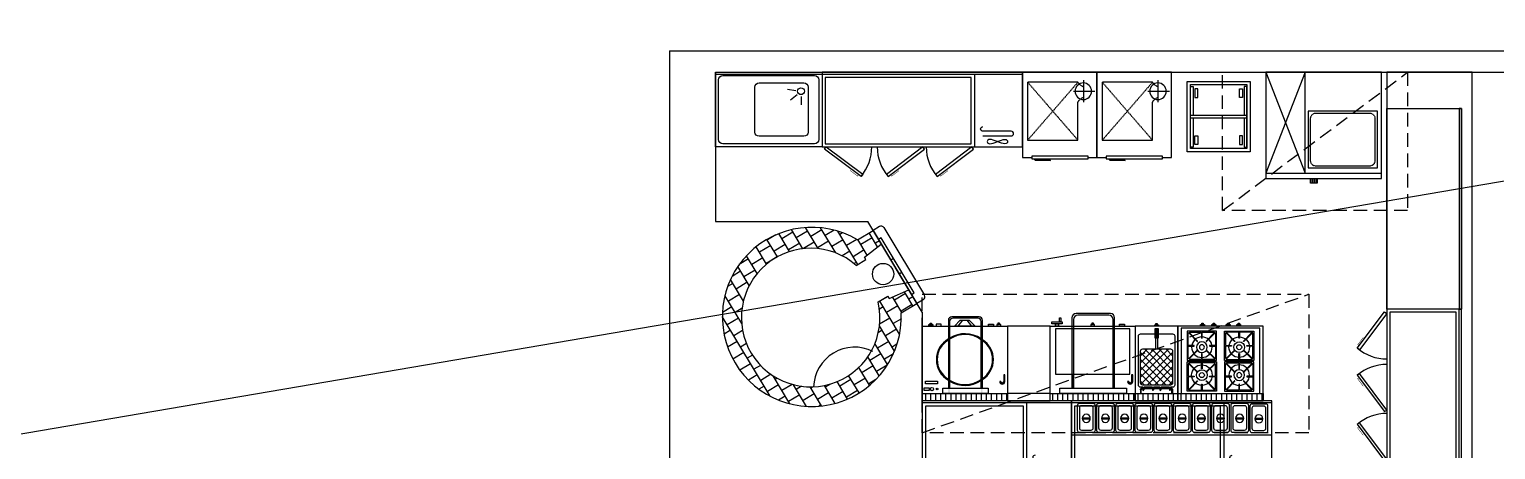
# Model space of a CAD drawing. Header units: millimetres. Extents: x 521598 to 528569, y -164711 to -162316.
# Drawn here: x 525084 to 526460, y -163943 to -163548 of the extents above; entities that cross this region are included whole.
import ezdxf

# ---------------------------------------------------------------- set-up
doc = ezdxf.new("R2010")
doc.units = ezdxf.units.MM
doc.linetypes.add('DASHED', pattern=[0.75, 0.5, -0.25])
doc.linetypes.add('HIDDENX2', pattern=[19.049999999999997, 12.7, -6.349999999999998])
for name, color, linetype in [('002 Çizgi', 7, 'Continuous'), ('CIHAZ', 2, 'Continuous'), ('Kıtc-002 Çizgi', 7, 'Continuous'), ('S2000-002 Çizgi', 7, 'Continuous')]:
    doc.layers.add(name, color=color, linetype=linetype)

# ---------------------------------------------------------------- blocks, each defined once
blk = doc.blocks.new('A$C07527DD4')
at = {"layer": 'S2000-002 Çizgi'}
h = blk.add_hatch(dxfattribs=at)
h.set_pattern_fill('LINE', color=256, scale=0.5, angle=90, style=0)
h.set_pattern_definition([(90, (-1217.748383042358, -3768.810520746356), (-1.587499999999999, 1e-16), [])])
h.paths.add_polyline_path([(48.01152693541462, 4.255055927697866), (41.86953464042471, 4.255055927697866), (41.86953464042471, 4.4299385991e-06), (48.01152693541462, 4.4299385991e-06)])
for p, q in [((1.62689138961e-05, 103.8550559276991), (36.68069979331722, 9.255055927697867)), ((36.68069979331676, 103.8550559276991), (1.62689143508e-05, 9.255055927697867)), ((36.68069979331722, 9.255055927697867), (36.68069979331676, 103.8550559276991)), ((1.62689143508e-05, 9.255055927697867), (108.4000162689149, 9.255055927697867))]:
    blk.add_line(p, q, dxfattribs=at)
for points in [[(1.62689143508e-05, 4.255055927697866), (108.4000162689149, 4.255055927697866), (108.4000162689144, 103.8550559276991), (1.62689138961e-05, 103.8550559276991)], [(48.01152693541462, 4.4299385991e-06), (41.86953464042471, 4.4299385991e-06), (41.86953464042471, 4.255055927697866), (48.01152693541462, 4.255055927697866)]]:
    blk.add_lwpolyline(points, close=True, dxfattribs=at)
at = {"layer": 'S2000-002 Çizgi', "linetype": 'DASHED'}
blk.add_lwpolyline([(39.56322393389882, 67.25505592769787), (39.56322393389882, 14.25505592769787), (104.5632239338988, 14.25505592769787), (104.5632239338988, 67.25505592769787)], close=True, dxfattribs=at)
blk.add_lwpolyline([(41.56322393389881, 60.25505592769786), (41.56322393389928, 21.25505592769787, 0.4142135623730951), (46.56322393389928, 16.25505592769787), (97.5632239338993, 16.25505592769787, 0.4142135623730921), (102.5632239338992, 21.25505592769787), (102.5632239338992, 60.25505592769786, 0.4142135623730951), (97.5632239338993, 65.25505592769785), (46.56322393389881, 65.25505592769785, 0.4142135623730951)], format="xyb", close=True, dxfattribs=at)
blk = doc.blocks.new('A$C7A461B3E')
at = {"layer": 'S2000-002 Çizgi'}
for points in [[(8.2807864601e-06, 1.42140270327e-05), (59.00000828078646, 1.42140270327e-05), (59.00000828078646, 66.00001421402703), (8.2807864601e-06, 66.00001421402703)], [(3.00000828078646, 3.000014214027031), (56.00000828078646, 3.000014214027031), (56.00000828078646, 63.00001421402703), (3.00000828078646, 63.00001421402703)], [(7.000008280786459, 59.00001421402703), (7.000008280786459, 51.00001421402703), (10.05484917794911, 51.00001421402703), (10.05484917794911, 59.00001421402703)], [(52.00000828078646, 59.00001421402703), (52.00000828078646, 51.00001421402703), (48.94516738362381, 51.00001421402703), (48.94516738362381, 59.00001421402703)], [(3.00000828078646, 31.50001421402703), (56.00000828078646, 31.50001421402703), (56.00000828078646, 34.50001421402703), (3.00000828078646, 34.50001421402703)], [(7.000008280786459, 7.000014214027032), (7.000008280786459, 15.00001421402703), (10.05484917794911, 15.00001421402703), (10.05484917794911, 7.000014214027032)], [(52.00000828078646, 7.000014214027032), (52.00000828078646, 15.00001421402703), (48.94516738362381, 15.00001421402703), (48.94516738362381, 7.000014214027032)]]:
    blk.add_lwpolyline(points, close=True, dxfattribs=at)
for points in [[(5.628654509135231, 31.50001421402703), (5.628654509135231, 4.422562198298691), (3.00000828078646, 4.422562198298691), (3.00000828078646, 61.36048394328827), (5.628654509135231, 61.36048394328827), (5.628654509135231, 34.50001421402703)], [(53.37136205243769, 31.50001421402703), (53.37136205243769, 4.422562198298691), (56.00000828078646, 4.422562198298691), (56.00000828078646, 61.36048394328827), (53.37136205243769, 61.36048394328827), (53.37136205243769, 34.50001421402703)]]:
    blk.add_lwpolyline(points, dxfattribs=at)
blk = doc.blocks.new('A$C06017225')
at = {"layer": 'S2000-002 Çizgi'}
h = blk.add_hatch(dxfattribs=at)
h.set_pattern_fill('AR-B88', color=256, scale=0.06, style=0)
h.set_pattern_definition([(0, (-8243.159079086074, 3900.02215062343), (0, 12.192), []), (90, (-8243.159079086074, 3900.02215062343), (-6.095999999999997, 12.192), [12.192, -12.192])])
h.paths.add_polyline_path([(43.988767518038, 27.13525971144691), (43.98876751803618, 10.00000096192571), (58.98876751803618, 10.00000096192616), (61.488767518038, 29.76524713212757), (63.98876751803618, 29.76524713212757), (63.98876751803618, 40.40644275845352, -6.342329219213232), (103.9887675180362, 40.40644275845352), (103.9887675180343, 29.76524713212802), (106.4887675180361, 29.76524713212757), (108.9887675180362, 10.00000096192525), (113.9887675180362, 10.00000096192525), (123.9887675180362, 10.00000096192525), (123.9887675180362, 27.13525971144782, 3.946618531262029)])
for p, q in [((61.48876751803618, 29.76524713212757), (58.98876751803618, 10.00000096192525)), ((63.98876751803618, 29.76524713212757), (61.48876751803618, 29.76524713212757)), ((63.98876751803618, 40.40644275845352), (63.98876751803618, 29.76524713212757)), ((103.9887675180362, 40.40644275845352), (103.9887675180362, 29.76524713212757)), ((103.9887675180362, 29.76524713212757), (106.4887675180361, 29.76524713212757)), ((106.4887675180361, 29.76524713212757), (108.9887675180362, 10.00000096192525)), ((43.988767518038, 27.13525971144736), (43.98876751803618, 10.00000096192571)), ((123.9887675180362, 27.13525971144782), (123.9887675180362, 10.00000096192525)), ((123.9887675180362, 10.00000096192525), (43.98876751803618, 10.00000096192525))]:
    blk.add_line(p, q, dxfattribs=at)
at = {"layer": 'S2000-002 Çizgi', "color": 4}
for p, q in [((43.98876751803618, 3.000000961925252), (43.98876751803618, 10.00000096192525)), ((120.9887675180361, 9.619247976e-07), (46.98876751803618, 9.619252523e-07)), ((123.9887675180362, 3.000000961924797), (123.9887675180362, 10.00000096192525))]:
    blk.add_line(p, q, dxfattribs=at)
for points in [[(53.98876751803618, 7.000000961925252), (113.9887675180362, 7.000000961925252), (113.9887675180362, 10.00000096192525), (53.98876751803618, 10.00000096192525)], [(76.48876751803618, 7.000000961925252), (91.4887675180362, 7.000000961925252), (91.4887675180362, 10.00000096192525), (76.48876751803618, 10.00000096192525)]]:
    blk.add_lwpolyline(points, close=True, dxfattribs=at)
at = {"layer": 'S2000-002 Çizgi'}
blk.add_circle((83.98876751803618, 23.00000096192525), 10, dxfattribs=at)
for centre, radius, start, end in [((83.98876751803618, 101.0000009619252), 84, 298.4368901488709, 241.563109851129), ((83.98876751803618, 102.2530271427185), 65, 287.9202131393425, 252.0797868606575), ((5.985026129696053, 101.0000009619252), 38.48212830448029, 302.7103555637847, 57.28964443621531)]:
    blk.add_arc(centre, radius, start, end, dxfattribs=at)
at = {"layer": 'S2000-002 Çizgi', "color": 4}
for centre, start, end in [((46.98876751803618, 3.000000961925252), 180, 270), ((120.9887675180361, 3.000000961924797), 270, 0)]:
    blk.add_arc(centre, 3, start, end, dxfattribs=at)
blk = doc.blocks.new('A$Cb98cdcd6')
at = {"layer": 'CIHAZ', "color": 1}
for p, q in [((75.33279476797907, 57.26566633625771), (54.78448419802589, 57.26566633625771)), ((65.05863948300248, 47.90907035229611), (65.05863948300248, 68.01746013466618))]:
    blk.add_line(p, q, dxfattribs=at)
at = {"layer": 'CIHAZ', "color": 5, "linetype": 'DASHED'}
for p, q in [((73.52318220364396, 4.986674565530848), (19.14911712461617, 52.18251462565968)), ((73.52318220364396, 52.18251462565968), (19.14911712461617, 4.986674565530848))]:
    blk.add_line(p, q, dxfattribs=at)
at = {"layer": 'CIHAZ', "color": 5}
for points in [[(1.822605347260833, 8.79640373881557), (1.822605347260833, 61.63946536305593), (4.321508856082801, 61.63946536305593), (4.321508856082801, 8.79640373881557)], [(1.822605347260833, 10.79640373881557), (1.822605347260833, 23.40387475365424), (0, 26.40387475365424), (0, 12.40387475365424)]]:
    blk.add_lwpolyline(points, close=True, dxfattribs=at)
at = {"layer": 'CIHAZ', "color": 1}
blk.add_circle((65.05863948300248, 57.26566633625771), 7.758035706010048, dxfattribs=at)
at = {"layer": 'S2000-002 Çizgi', "linetype": 'DASHED'}
for p, q in [((19.14911712461617, 52.18251462565968), (54.91525066853501, 52.18251462565968)), ((19.14911712461617, 4.986674565530848), (19.14911712461617, 52.18251462565968)), ((73.52318220364396, 52.18251462565968), (73.52318220364396, 4.986674565530848)), ((73.52318220364396, 4.986674565530848), (19.14911712461617, 4.986674565530848))]:
    blk.add_line(p, q, dxfattribs=at)
at = {"layer": 'S2000-002 Çizgi'}
blk.add_lwpolyline([(2.813753302791156, 61.63946536305593), (2.813753302791156, 70.0000000000291), (82.81375330279116, 70.0000000000291), (82.81375330279116, 2.91038304567337e-11), (2.813753302791156, 2.91038304567337e-11), (2.813753302791156, 8.79640373881557)], dxfattribs=at)
at = {"layer": 'S2000-002 Çizgi', "linetype": 'DASHED'}
for centre, radius, start, end in [((49.88519006455317, 61.00447501297458), 10.15522007421279, 299.6907043134559, 336.7751504512559), ((78.0864801571006, 60.40024614369031), 9.39972337437167, 201.2079427887111, 240.9566305493766)]:
    blk.add_arc(centre, radius, start, end, dxfattribs=at)
blk = doc.blocks.new('A$C703820CE')
at = {"layer": 'S2000-002 Çizgi'}
h = blk.add_hatch(dxfattribs=at)
h.set_pattern_fill('ANSI31', color=256, scale=1.5, angle=45, style=0)
h.set_pattern_definition([(90, (-4373.725447889785, -4973.821625107381), (-4.762499999999998, 9e-16), [])])
h.paths.add_polyline_path([(80.00001952437424, 71.70845547069939), (80.00001952437515, 78.7084554707003), (1.952437605723389e-05, 78.70845547069939), (1.95243769667286e-05, 71.70845547069939)])
for points in [[(55.41921321554901, 72.00000336484436), (54.21921321554873, 72.00000336484436), (54.21921321554873, 4.400003364843997, -0.4142135623730535), (51.01921321554846, 1.200003364844179), (27.81921321554955, 1.200003364844179, -0.4142135623730535), (24.61921321554883, 4.400003364843997), (24.61921321554928, 72.00000336484436), (23.41921321554855, 72.00000336484436), (23.41921321554901, 3.200003364844179, 0.4142135623730951), (26.61921321554883, 3.364844360476127e-06), (52.21921321554873, 3.364844360476127e-06, 0.4142135623730951), (55.41921321554901, 3.200003364844179)], [(2.442743834112207, 54.5061760807198), (3.442743834112207, 54.5061760807198), (3.442743834112207, 60.67958961733484, -1), (6.187479754986725, 60.67958961733484), (7.187479754986725, 60.67958961733575, 1), (2.442743834112207, 60.67958961733575)]]:
    blk.add_hatch(color=256, dxfattribs=at).paths.add_polyline_path(points)
for points in [[(19.41921321554901, 8.708455470699391), (1.952437605723389e-05, 8.708455470699391), (1.952437605723389e-05, 78.70845547069939), (80.00001952437424, 78.70845547069939), (80.00001952437424, 8.708455470699391), (59.41921321554901, 8.708455470699391)], [(62.30762283255035, 8.708455470699391), (17.69241621619994, 8.708455470699391)]]:
    blk.add_lwpolyline(points, dxfattribs=at)
for points in [[(80.00001952437424, 71.70845547069939), (1.952437605723389e-05, 71.70845547069939), (1.952437605723389e-05, 78.70845547069939), (80.00001952437424, 78.70845547069939)], [(18.10534797159062, 71.70845547069939), (60.7330784595074, 71.70845547069939), (60.7330784595074, 67.00000336484436), (18.10534797159062, 67.00000336484436)], [(73.40077131099906, 68.92487431533982), (78.09023943457805, 68.92487431533982), (78.09023943457805, 66.46584658886377), (73.40077131099906, 66.46584658886377)], [(65.71312206649463, 62.70046088904519), (77.01397641487574, 62.70046088904519), (77.01397641487574, 60.24143316256914), (65.71312206649463, 60.24143316256914)], [(9.9448888263546, 8.708455470699391), (6.299888826354163, 8.708455470699391), (6.299888826354163, 7.250455470698853), (9.9448888263546, 7.250455470698853)], [(8.851388826353741, 7.250455470699762), (7.393388826355022, 7.250455470699762), (7.393388826355022, 5.792455470700133), (8.851388826353741, 5.792455470700133)], [(17.69241621619994, 6.733942543998182), (13.13418908842732, 6.733942543998182), (13.13418908842732, 8.708455470699391), (17.69241621619994, 8.708455470699391)], [(30.30446957722097, 8.708455470699391), (49.69556947152932, 8.708455470699391), (44.21046330332547, 3.211079103998145), (35.80414261756277, 3.196479645721865)], [(33.77040502638783, 8.708455470699391), (46.22963402236246, 8.708455470699391), (41.9985772560035, 3.20723766857509), (38.00679376373455, 3.200305042671516)], [(62.30762283255035, 6.733942543998182), (66.86584996032298, 6.733942543998182), (66.86584996032298, 8.708455470699391), (62.30762283255035, 8.708455470699391)], [(70.0551502223957, 8.708455470699391), (73.70015022239613, 8.708455470699391), (73.70015022239613, 7.250455470698853), (70.0551502223957, 7.250455470698853)], [(71.14865022239655, 7.250455470699762), (72.60665022239527, 7.250455470699762), (72.60665022239527, 5.792455470700133), (71.14865022239655, 5.792455470700133)]]:
    blk.add_lwpolyline(points, close=True, dxfattribs=at)
for points in [[(3.442743834112207, 54.5061760807198), (3.442743834112207, 60.67958961733484, -0.9999999999999998), (6.187479754986725, 60.67958961733484), (7.187479754986725, 60.67958961733575, 1), (2.442743834112207, 60.67958961733484), (2.442743834112207, 54.5061760807198)], [(26.61921321554883, 3.364844360476127e-06), (52.21921321554873, 3.364844360476127e-06, 0.4142135623730951), (55.41921321554901, 3.200003364844179), (55.41921321554901, 67.00000336484436), (23.41921321554901, 67.00000336484436), (23.41921321554901, 3.200003364844179, 0.4142135623730951)], [(27.8192132155491, 1.200003364844179), (51.01921321554892, 1.200003364844179, 0.4142135623730951), (54.21921321554873, 4.400003364844906), (54.21921321554873, 67.00000336484436), (24.61921321554883, 67.00000336484436), (24.61921321554883, 4.400003364844906, 0.4142135623730951)]]:
    blk.add_lwpolyline(points, format="xyb", close=True, dxfattribs=at)
for centre, radius in [((70.86382922681742, 67.77220456219902), 1.536898405283864), ((66.02062247778531, 67.61851634200093), 0.8452933127409779)]:
    blk.add_circle(centre, radius, dxfattribs=at)
for centre, radius, start, end in [((35.07184219436249, 40.06676504952839), 21.99177586127488, 121.9962007411013, 238.0037992588987), ((34.93650530466903, 40.06676504952839), 21.05643897158132, 123.1595575406317, 236.8404424593684), ((39.88385826260992, 37.56676504952839), 26.80379192952236, 57.66791303578041, 124.7150689437365), ((39.88385826260992, 37.56676504952839), 26.00379192952236, 56.54517012927847, 125.9455477140805), ((44.45248822406666, 40.06676504952839), 22.23516196806542, 299.5521425265167, 60.4478574734833), ((44.56532502880236, 40.06676504952839), 21.32232516333005, 300.5998176782246, 59.40018232177542), ((39.88385826260992, 42.56676504952839), 26.00379192952236, 234.0544522859195, 303.4548298707215), ((39.88385826260992, 42.56676504952839), 26.80379192952236, 235.2849310562636, 302.3320869642196)]:
    blk.add_arc(centre, radius, start, end, dxfattribs=at)
blk = doc.blocks.new('A$C18192CE7')
at = {"layer": 'S2000-002 Çizgi'}
h = blk.add_hatch(dxfattribs=at)
h.set_pattern_fill('ANSI31', color=256, scale=1.5, angle=45, style=0)
h.set_pattern_definition([(90, (-4607.269616761787, -4982.415339934261), (-4.762499999999998, 9e-16), [])])
h.paths.add_polyline_path([(-1.387051906931447e-05, 74.70846108846628), (79.99998612947911, 74.70846108846628), (79.99998612947911, 81.70846108846628), (-1.387051906931447e-05, 81.70846108846627)])
for points in [[(19.41917982065388, 56.64771485513911), (20.91917982065388, 56.64771485513914), (20.91917982065388, 70.00000898261123), (19.41917982065388, 70.00000898261123)], [(59.41917982065389, 70.00000898261123), (57.91917982065388, 70.00000898261123), (57.91917982065388, 56.64771485513962), (59.41917982065388, 56.64771485513964)], [(19.41917982065388, 14.1729261730895), (20.91917982065388, 14.17292617308952), (20.91917982065388, 56.64771485513913), (19.41917982065388, 56.64771485513911)], [(20.91917982065388, 56.64771485513914), (19.41917982065388, 56.64771485513912), (19.41917982065388, 14.1729261730895), (20.91917982065388, 14.17292617308952)], [(59.41917982065387, 56.64771485513963), (57.91917982065388, 56.6477148551396), (57.91917982065388, 14.17292617309), (59.41917982065388, 14.17292617309002)]]:
    blk.add_hatch(color=256, dxfattribs=at).paths.add_polyline_path(points)
h = blk.add_hatch(color=256, dxfattribs=at)
edge = h.paths.add_edge_path()
edge.add_line((2.44271043921708, 57.50618169848667), (3.44271043921708, 57.50618169848576))
edge.add_line((3.44271043921708, 57.50618169848576), (3.44271043921708, 63.67959523510081))
edge.add_ellipse((4.81507839965434, 63.67959523510081), major_axis=(-0.9704106911088428, 0.9704106911088424), ratio=0.9999999999989587, start_angle=-134.9999999999702, end_angle=45.0000000000299, ccw=False)
edge.add_line((6.187446360091599, 63.67959523510081), (7.187446360091599, 63.67959523510262))
edge.add_ellipse((4.81507839965434, 63.67959523510262), major_axis=(-1.677517472295607, 1.677517472295607), ratio=0.9999999999991386, start_angle=225.0000000000247, end_angle=405.0000000000247)
edge.add_line((2.44271043921708, 63.67959523510171), (2.44271043921708, 57.50618169848667))
for points in [[(-1.387051906931447e-05, 81.70846108846627), (79.99998612947911, 81.70846108846627), (79.99998612947911, 11.70846108846627), (-1.387051906931447e-05, 11.70846108846627)], [(79.99998612947911, 74.70846108846627), (-1.387051906931447e-05, 74.70846108846627), (-1.387051906931447e-05, 81.70846108846627), (79.99998612947911, 81.70846108846627)], [(8.105314576695491, 74.70846108846627), (70.73304506461227, 74.70846108846627), (70.73304506461227, 70.00000898261123), (8.105314576695491, 70.00000898261123)], [(5.129565103422465, 14.17292617308931), (74.9230145489737, 14.17292617309022), (74.9230145489737, 56.64771485513984), (5.129565103422465, 56.64771485513893)], [(14.69238282130482, 9.733948161764147), (10.13415569353219, 9.733948161764147), (10.13415569353219, 11.70846108846627), (14.69238282130482, 11.70846108846627)], [(41.82248612948024, 11.70846108846627), (38.1774861294798, 11.70846108846627), (38.1774861294798, 10.25046108846573), (41.82248612948024, 10.25046108846573)], [(40.72898612947938, 10.25046108846664), (39.27098612948066, 10.25046108846664), (39.27098612948066, 8.792461088467007), (40.72898612947938, 8.792461088467007)], [(68.71295784435006, 9.451875036408182), (78.26352609763217, 9.451875036408182), (78.26352609763217, 7.716041378981117), (68.71295784435006, 7.716041378981117)], [(69.75483495140452, 7.716041378981117), (71.14401168045242, 7.716041378981117), (71.14401168045242, 3.897205801039945), (69.75483495140452, 3.897205801039945)], [(72.01224713610736, 11.70846108846627), (74.96423680587304, 11.70846108846627), (74.96423680587304, 9.451875036408182), (72.01224713610736, 9.451875036408182)]]:
    blk.add_lwpolyline(points, close=True, dxfattribs=at)
for points in [[(23.41917982065388, 8.98261123438715e-06), (55.41917982065388, 8.98261123438715e-06, 0.4142135623730951), (59.41917982065388, 4.000008982611234), (59.41917982065388, 70.00000898261123), (19.41917982065388, 70.00000898261123), (19.41917982065388, 4.000008982611234, 0.4142135623730951)], [(24.91917982065388, 1.500008982611234), (53.91917982065388, 1.500008982611234, 0.4142135623730951), (57.91917982065388, 5.500008982611234), (57.91917982065388, 70.00000898261123), (20.91917982065388, 70.00000898261123), (20.91917982065388, 5.500008982611234, 0.4142135623730951)], [(3.44271043921708, 57.50618169848576), (3.44271043921708, 63.67959523510081, -0.9999999999999998), (6.187446360091599, 63.67959523510081), (7.187446360091599, 63.67959523510262, 1), (2.44271043921708, 63.67959523510081), (2.44271043921708, 57.50618169848576)]]:
    blk.add_lwpolyline(points, format="xyb", close=True, dxfattribs=at)
blk = doc.blocks.new('A$Cfcd82702')
at = {"layer": '002 Çizgi', "color": 7}
for p, q in [((34.00313362362795, 59.66413573341561), (7.331335204304196, 59.66413573341561)), ((7.331335204304196, 55.31833174196072), (34.00313362362795, 55.31833174196072)), ((10.82556450937409, 64.97206075140275), (10.98896580876317, 65.70709688466741)), ((10.98896580876317, 64.2370246181381), (10.82556450937409, 64.97206075140275)), ((10.98896580876317, 65.70709688466741), (11.47916970681399, 66.34829861795879)), ((11.47916970681399, 63.59582288487582), (10.98896580876317, 64.2370246181381)), ((11.47916970681399, 66.34829861795879), (12.29617620364297, 66.80183155124541)), ((12.29617620364297, 63.14228995158919), (11.47916970681399, 63.59582288487582)), ((12.29617620364297, 66.80183155124541), (13.43998529901728, 66.973861284554)), ((13.43998529901728, 62.9702602182515), (12.29617620364297, 63.14228995158919)), ((13.43998529901728, 66.973861284554), (14.89698021824006, 66.80183155124541)), ((14.89698021824006, 63.14228995158919), (13.43998529901728, 62.9702602182515)), ((14.89698021824006, 66.80183155124541), (16.59907708654646, 66.34829861795879)), ((16.59907708654646, 63.59582288487582), (14.89698021824006, 63.14228995158919)), ((16.59907708654646, 66.34829861795879), (18.46457525400911, 65.70709688466741)), ((18.46457525400911, 64.2370246181381), (16.59907708654646, 63.59582288487582)), ((18.46457525400911, 65.70709688466741), (20.41177407128271, 64.97206075140275)), ((20.41177407128271, 64.97206075140275), (18.46457525400911, 64.2370246181381)), ((22.35897288855631, 65.70709688466741), (20.41177407128271, 64.97206075140275)), ((20.41177407128271, 64.97206075140275), (22.35897288855631, 64.2370246181381)), ((24.22447105625179, 66.34829861795879), (22.35897288855631, 65.70709688466741)), ((22.35897288855631, 64.2370246181381), (24.22447105625179, 63.59582288487582)), ((25.92656792455819, 66.80183155124541), (24.22447105625179, 66.34829861795879)), ((24.22447105625179, 63.59582288487582), (25.92656792455819, 63.14228995158919)), ((27.38356284366455, 66.973861284554), (25.92656792455819, 66.80183155124541)), ((25.92656792455819, 63.14228995158919), (27.38356284366455, 62.9702602182515)), ((28.52737193915527, 66.80183155124541), (27.38356284366455, 66.973861284554)), ((27.38356284366455, 62.9702602182515), (28.52737193915527, 63.14228995158919)), ((29.34437843586784, 66.34829861795879), (28.52737193915527, 66.80183155124541)), ((28.52737193915527, 63.14228995158919), (29.34437843586784, 63.59582288487582)), ((29.83458233403508, 65.70709688466741), (29.34437843586784, 66.34829861795879)), ((29.34437843586784, 63.59582288487582), (29.83458233403508, 64.2370246181381)), ((29.99798363330774, 64.97206075140275), (29.83458233403508, 65.70709688466741)), ((29.83458233403508, 64.2370246181381), (29.99798363330774, 64.97206075140275)), ((0, 2.000000000029104), (140, 2))]:
    blk.add_line(p, q, dxfattribs=at)
for points in [[(76.96333011006936, 97.81555649841903), (42.85284981143195, 72.04662881794502), (44.39898547239136, 70.0000000000291), (78.50946577091236, 95.76892768050311)], [(104.7952410280704, 97.81555649841903), (138.9057213267079, 72.04662881791592), (137.3595856657485, 70), (103.2491053672275, 95.76892768050311)], [(0, 70.0000000000291), (0, 2.91038304567337e-11), (140, 0), (140, 70)]]:
    blk.add_lwpolyline(points, close=True, dxfattribs=at)
at = {"layer": '002 Çizgi', "color": 7, "const_width": 0.4275}
for points in [[(74.71891989337746, 96.12000592116965), (73.72260178800207, 97.43883802485652), (68.0876433266094, 93.18188134164666), (66.64480795699637, 92.09188436798286)], [(107.0396512447624, 96.12000592116965), (108.0359693501377, 97.43883802485652), (113.6709278115304, 93.18188134164666), (115.1137631811434, 92.09188436798286)]]:
    blk.add_lwpolyline(points, dxfattribs=at)
at = {"layer": '002 Çizgi', "color": 7}
blk.add_lwpolyline([(42, 2.000000000029104), (42, 70.0000000000291)], dxfattribs=at)
at = {"layer": '002 Çizgi', "color": 7, "linetype": 'DASHED'}
blk.add_lwpolyline([(45, 5.000000000029104), (137, 5), (137, 67), (45, 67.0000000000291)], close=True, dxfattribs=at)
at = {"layer": '002 Çizgi', "color": 7}
for centre, radius, start, end in [((44.39898547239136, 70.0000000000291), 42.74999999999999, 0, 40.50921266671882), ((137.3595856657485, 70), 42.74999999999999, 139.4907873332812, 180), ((7.331335204304196, 57.49123373767361), 2.172901995734719, 90, 270), ((34.00313362362795, 53.14542974621872), 2.172901995727443, 270, 90)]:
    blk.add_arc(centre, radius, start, end, dxfattribs=at)
blk = doc.blocks.new('A$C9df424d0')
at = {"layer": 'S2000-002 Çizgi'}
for p, q in [((75.34232387633529, 52.76214201218681), (67.53061083774082, 53.87480981918634)), ((76.57250666682376, 48.95289981368114), (70.47481909708586, 43.94499640533468)), ((80.48116161802318, 47.28982143642497), (80.48116161802318, 39.39926440632553))]:
    blk.add_line(p, q, dxfattribs=at)
for points in [[(100, 0), (0, 0), (0, 70), (100, 70)], [(100, 68), (0, 68), (0, 70), (100, 70)]]:
    blk.add_lwpolyline(points, close=True, dxfattribs=at)
for points in [[(93, 3), (7, 3, -0.4142135623730919), (3, 7), (3, 63, -0.4142135623731057), (7, 67), (93, 67, -0.4142135623730951), (97, 63), (97, 7, -0.4142135623730844)], [(83, 10), (41, 10, -0.4142135623730951), (37, 14), (37, 56, -0.4142135623730951), (41, 60), (83, 60, -0.4142135623730951), (87, 56), (87, 14, -0.4142135623730951)]]:
    blk.add_lwpolyline(points, format="xyb", close=True, dxfattribs=at)
blk.add_circle((80.28579197765794, 52.25535656034481), 3.187919533039348, dxfattribs=at)
blk = doc.blocks.new('188-70')
at = {"layer": '002 Çizgi', "color": 7}
blk.add_line((24.32586168855778, -110.0460483423885), (24.32586168855778, 77.95395165761147), dxfattribs=at)
for points in [[(-71.33921312315215, 41.26263230040422), (-45.7278760982299, 75.49159541346671), (-43.67413831144222, 73.95491519197094), (-69.28547533637175, 39.72595207890481)], [(-43.67413831144222, -110.0460483423885), (26.32586168855778, -110.0460483423885), (26.32586168855778, 77.95395165761147), (-43.67413831144222, 77.95395165761147)], [(-71.4896948098467, 15.89495644267663), (-45.72076712935814, -18.21552385587347), (-43.67413831144222, -16.66938819504503), (-69.44306599193078, 17.44109210350507)], [(-71.4896948098467, -30.08271823235918), (-45.72076712935814, -64.19319853090929), (-43.67413831144222, -62.64706287008084), (-69.44306599193078, -28.53658257153074)], [(-40.64799959598167, -93.60606304338216), (-40.47596986266581, -92.14906812416302), (-40.02243692937191, -90.44697125591483), (-39.38123519609508, -88.58147308831394), (-38.64619906283042, -86.63427427104034), (-37.91116292956576, -84.68707545376674), (-37.26996119629621, -82.82157728616585), (-36.81642826300231, -81.11948041791766), (-36.64439852968644, -79.66248549869852), (-36.81642826300231, -78.5186764032369), (-37.26996119629621, -77.70166990648067), (-37.91116292957304, -77.21146600842258), (-38.6461990628377, -77.04806470907351), (-39.38123519610235, -77.21146600842258), (-40.02243692937191, -77.70166990647704), (-40.47596986266581, -78.5186764032369), (-40.64799959598167, -79.66248549869852), (-40.47596986266581, -81.11948041791766), (-40.02243692937191, -82.82157728616585), (-39.38123519609508, -84.68707545376674), (-38.64619906283042, -86.63427427104034), (-37.91116292956576, -88.58147308831394), (-37.26996119629621, -90.44697125591483), (-36.81642826300231, -92.14906812415938), (-36.64439852968644, -93.60606304338216), (-36.81642826300231, -94.74987213884378), (-37.26996119629621, -95.5668786356), (-37.91116292957304, -96.0570825336581), (-38.6461990628377, -96.22048383300717), (-39.38123519610235, -96.0570825336581), (-40.02243692937191, -95.5668786356), (-40.47596986266581, -94.74987213884378)]]:
    blk.add_lwpolyline(points, close=True, dxfattribs=at)
at = {"layer": '002 Çizgi', "color": 7, "linetype": 'DASHED'}
blk.add_lwpolyline([(21.32586168855778, -62.04604834238853), (21.32586168855778, 74.95395165761147), (-40.67413831144222, 74.95395165761147), (-40.67413831144222, -62.04604834238853)], close=True, dxfattribs=at)
at = {"layer": '002 Çizgi', "color": 7, "const_width": 0.4275}
for points in [[(-69.65403173668892, 43.51483848003772), (-70.97744480604888, 44.50506357189079), (-66.74652167000022, 50.15959507164007), (-65.6631906057446, 51.6074421325502)], [(-69.7941442326046, 13.65054622595562), (-71.11297633629147, 12.65422812063844), (-66.85601965306705, 7.019269659213023), (-65.76602267940325, 5.57643428954907)], [(-69.7941442326046, -32.32712844908019), (-71.11297633629147, -33.32344655439738), (-66.85601965306705, -38.95840501582643), (-65.76602267940325, -40.40124038548674)]]:
    blk.add_lwpolyline(points, dxfattribs=at)
at = {"layer": '002 Çizgi', "color": 7}
blk.add_lwpolyline([(24.32586168855778, -65.04604834238853), (-43.67413831144222, -65.04604834238853)], dxfattribs=at)
for points in [[(-33.338274044836, -73.04291471877514), (-33.338274044836, -99.71471313812071, 1), (-28.99247005337384, -99.71471313812071)], [(-28.99247005337384, -99.71471313812071), (-28.99247005337384, -73.04291471877514, -1), (-24.64666606191895, -73.04291471877514)]]:
    blk.add_lwpolyline(points, format="xyb", dxfattribs=at)
for centre, radius, start, end in [((-43.67413831144222, 73.95491519197094), 42.74999999999995, 229.7550348337713, 270), ((-43.67413831144222, -16.66938819504503), 42.74999999999999, 90, 130.5092126637801), ((-43.67413831144222, -62.64706287008084), 42.74999999999999, 90, 130.5092126637801)]:
    blk.add_arc(centre, radius, start, end, dxfattribs=at)
blk = doc.blocks.new('A$C01E77913')
at = {"layer": 'S2000-002 Çizgi'}
for points in [[(1.999996831329099, 26.79714285829232), (14.9999968313291, 26.79714285829414, -0.4142135623731128), (16.9999968313291, 24.79714285829414), (16.9999968313291, 2.000004429532964, -0.4142135623730951), (14.9999968313291, 4.4295329644e-06), (1.999996831329099, 4.4295347834e-06, -0.4142135623730774), (-3.1686709008e-06, 2.000004429534783), (-3.1686709008e-06, 24.79714285829232, -0.4142135623730951)], [(3.999996831329098, 24.79714285829141), (12.99999683132819, 24.79714285829232, -0.4142135623731679), (14.9999968313291, 22.79714285829232), (14.99999683132819, 4.000004429532964, -0.4142135623731362), (12.99999683132819, 2.000004429532964), (3.999996831329098, 2.000004429533873, -0.4142135623730466), (1.999996831329099, 4.000004429533873), (1.999996831329099, 22.79714285829141, -0.4142135623730541)]]:
    blk.add_lwpolyline(points, format="xyb", close=True, dxfattribs=at)
blk.add_lwpolyline([(4.713619910745819, 14.26656825662758), (12.2114784227283, 14.26656825662758), (12.2114784227283, 13.5171988007387), (4.713619910745819, 13.5171988007387)], close=True, dxfattribs=at)
blk.add_circle((8.462549166737062, 13.86656825662794), 3.823091046240757, dxfattribs=at)
blk = doc.blocks.new('188-70-M')
at = {"layer": '002 Çizgi', "color": 7}
blk.add_line((47.5828727978951, -126.0117666310762), (47.5828727978951, 61.98823336892383), dxfattribs=at)
for points in [[(-48.08220201381482, 25.29691401171658), (-22.47086498889257, 59.52587712477907), (-20.41712720210489, 57.9891969032833), (-46.02846422703443, 23.76023379021717)], [(-20.41712720210489, -126.0117666310762), (49.58287279789511, -126.0117666310762), (49.58287279789511, 61.98823336892383), (-20.41712720210489, 61.98823336892383)], [(17.58287279789511, 61.98823336892383), (17.58287279789511, -126.0179321939831), (49.58287279789511, -126.0179321939831), (49.58287279789511, 61.98823336892383)], [(-48.23268370050937, -0.0707618460110098), (-22.46375602002081, -34.18124214456111), (-20.41712720210489, -32.63510648373267), (-46.18605488259345, 1.475373814817429)], [(-48.23268370050937, -46.04843652104682), (-22.46375602002081, -80.15891681959693), (-20.41712720210489, -78.61278115876848), (-46.18605488259345, -44.50230086021838)], [(-17.39098848664434, -109.5717813320698), (-17.21895875332848, -108.1147864128506), (-16.76542582003458, -106.4126895446025), (-16.12422408675775, -104.5471913770016), (-15.38918795349309, -102.599992559728), (-14.65415182022843, -100.6527937424543), (-14.01295008695888, -98.7872955748535), (-13.55941715366498, -97.08519870660533), (-13.38738742034911, -95.62820378738616), (-13.55941715366498, -94.48439469192458), (-14.01295008695888, -93.6673881951683), (-14.65415182023571, -93.1771842971102), (-15.38918795350037, -93.01378299776115), (-16.12422408676502, -93.1771842971102), (-16.76542582003458, -93.66738819516468), (-17.21895875332848, -94.48439469192458), (-17.39098848664434, -95.62820378738616), (-17.21895875332848, -97.08519870660533), (-16.76542582003458, -98.7872955748535), (-16.12422408675775, -100.6527937424543), (-15.38918795349309, -102.599992559728), (-14.65415182022843, -104.5471913770016), (-14.01295008695888, -106.4126895446025), (-13.55941715366498, -108.114786412847), (-13.38738742034911, -109.5717813320698), (-13.55941715366498, -110.7155904275314), (-14.01295008695888, -111.5325969242876), (-14.65415182023571, -112.0228008223457), (-15.38918795350037, -112.1862021216948), (-16.12422408676502, -112.0228008223457), (-16.76542582003458, -111.5325969242876), (-17.21895875332848, -110.7155904275314)]]:
    blk.add_lwpolyline(points, close=True, dxfattribs=at)
at = {"layer": '002 Çizgi', "color": 7, "linetype": 'DASHED'}
blk.add_lwpolyline([(44.58287279789511, -78.01176663107617), (44.58287279789511, 58.98823336892383), (-17.41712720210489, 58.98823336892383), (-17.41712720210489, -78.01176663107617)], close=True, dxfattribs=at)
at = {"layer": '002 Çizgi', "color": 7, "const_width": 0.4275000000000002}
for points in [[(-46.39702062735159, 27.54912019135009), (-47.72043369671155, 28.53934528320315), (-43.48951056066288, 34.19387678295243), (-42.40617949640728, 35.64172384386257)], [(-46.53713312326726, -2.315172062732016), (-47.85596522695413, -3.311490168049203), (-43.59900854372972, -8.946448629474617), (-42.50901157006592, -10.38928399913857)], [(-46.53713312326726, -48.29284673776783), (-47.85596522695413, -49.28916484308501), (-43.59900854372972, -54.92412330451408), (-42.50901157006592, -56.36695867417438)]]:
    blk.add_lwpolyline(points, dxfattribs=at)
at = {"layer": '002 Çizgi', "color": 7}
blk.add_lwpolyline([(47.5828727978951, -81.01176663107617), (-20.41712720210489, -81.01176663107617)], dxfattribs=at)
for points in [[(-10.08126293549867, -89.00863300746279), (-10.08126293549867, -115.6804314268083, 1), (-5.735458944036508, -115.6804314268083)], [(-5.735458944036508, -115.6804314268083), (-5.735458944036508, -89.00863300746279, -1), (-1.389654952581621, -89.00863300746279)]]:
    blk.add_lwpolyline(points, format="xyb", dxfattribs=at)
for centre, radius, start, end in [((-20.41712720210489, 57.9891969032833), 42.74999999999995, 229.7550348337713, 270), ((-20.41712720210489, -32.63510648373267), 42.74999999999999, 90, 130.50921266378), ((-20.41712720210489, -78.61278115876848), 42.74999999999999, 90, 130.50921266378)]:
    blk.add_arc(centre, radius, start, end, dxfattribs=at)
at = {"layer": '002 Çizgi', "color": 7, "xscale": -1, "rotation": 90}
for p in [(46.98144644180865, 56.48206463734459), (46.98144644180865, 38.48206463734459), (46.98144644180865, 20.48206463734459), (46.98144644180865, 2.482064637344592), (46.98144644180865, -15.51793536265541), (46.98144644180865, -33.51793536265541), (46.98144644180865, -51.5179353626554), (46.98144644180865, -69.51793536265541), (46.98144644180865, -87.51793536265541), (46.58672269568342, -105.5179353626554)]:
    blk.add_blockref('A$C01E77913', p, dxfattribs=at)
blk = doc.blocks.new('A$C604B7618')
at = {"layer": 'Kıtc-002 Çizgi'}
blk.add_lwpolyline([(9.0837897915e-06, 30.56934416526383), (30.56934988002058, 30.56934416526383), (30.56934988002058, 3.3690312193e-06), (9.0837897915e-06, 3.3690312193e-06), (9.0837897915e-06, 30.56934416526383)], dxfattribs=at)
blk.add_lwpolyline([(15.54676230766154, 29.52101286223842), (15.54676230766154, 23.4406913046887, -0.4142135623730951), (15.33709604705655, 23.23102504408325), (15.23226291675382, 23.23102504408325, -0.4142135623730951), (15.02259665614838, 23.4406913046887), (15.02259665614838, 29.52101286223842), (2.684429298277335, 29.52101286223842, 0.6681786379192877), (2.313788211627521, 28.62620612407591), (10.80522009634524, 20.13477423935729, -0.8104432851896713), (10.38341604437301, 19.81529611802944), (1.585224429712525, 28.61348773269038, 0.6681786379193126), (1.048340386815198, 28.39110308070031), (1.048340386815198, 15.54675659290387), (7.128661944364919, 15.54675659290387, -0.4142135623730951), (7.338328204970366, 15.33709033229934), (7.338328204970366, 15.23225720199661, -0.4142135623730951), (7.128661944364919, 15.02259094139117), (1.048340386815198, 15.02259094139117), (1.048340386815198, 2.684423583519674, 0.6681786379192877), (1.943147124977713, 2.313782496869861), (10.43457900969588, 10.80521438158757, -0.8104432851896713), (10.75405713102418, 10.3834103296158), (1.955865516363245, 1.585218714955771, 0.6681786379193126), (2.17825016835377, 1.048334672058444), (15.02259665614838, 1.048334672057535), (15.02259665614838, 7.128656229607258, -0.4142135623730951), (15.23226291675382, 7.338322490212701), (15.33709604705655, 7.338322490212701, -0.4142135623730951), (15.54676230766154, 7.128656229607258), (15.54676230766154, 1.048334672057535), (27.88492966553258, 1.048334672057535, 0.6681786379192877), (28.25557075218285, 1.943141410220049), (19.76413886746513, 10.43457329493776, -0.8104432851896717), (20.18594291943736, 10.75405141626561), (28.9841345340974, 1.955859801605583, 0.6681786379193126), (29.52101857699472, 2.178244453595649), (29.52101857699472, 15.02259094139117), (23.440697019445, 15.02259094139117, -0.4142135623730951), (23.23103075883955, 15.23225720199661), (23.23103075884001, 15.33709033229934, -0.4142135623730951), (23.440697019445, 15.54675659290387), (29.52101857699472, 15.54675659290387), (29.52101857699472, 28.39110308070031, 0.6681786379193126), (28.9841345340974, 28.61348773269038), (20.18594291943736, 19.81529611802944, -0.8104432851896713), (19.76413886746513, 20.13477423935729), (28.25557075218285, 28.62620612407591, 0.6681786379192877), (27.88492966553258, 29.52101286223842)], format="xyb", close=True, dxfattribs=at)
for radius in [10.75000880901227, 5.655118676306867, 2.59818459668339]:
    blk.add_circle((15.28470044665027, 13.79798802426285), radius, dxfattribs=at)
blk = doc.blocks.new('A$C7A250C34')
at = {"layer": 'S2000-002 Çizgi'}
h = blk.add_hatch(dxfattribs=at)
h.set_pattern_fill('ANSI31', color=256, scale=1.5, angle=45, style=0)
h.set_pattern_definition([(90, (-2508.419051880787, -6412.80118857615), (-4.762499999999998, 9e-16), [])])
h.paths.add_polyline_path([(-9.2124482762e-06, 72.91598990668763), (-9.2124482762e-06, 65.91598990668763), (79.99999078755172, 65.91598990668763), (79.99999078755172, 72.91598990668763)])
for points in [[(-9.2124482762e-06, 2.915989906687627), (79.99999078755262, 2.915989906687627), (79.99999078755172, 72.91598990668763), (-9.2124482762e-06, 72.91598990668763)], [(79.99999078755172, 65.91598990668763), (-9.2124482762e-06, 65.91598990668763), (-9.2124482762e-06, 72.91598990668763), (79.99999078755172, 72.91598990668763)], [(2.999990787551723, 4.915989906687627), (76.99999078755262, 4.915989906687627), (76.99999078755174, 65.91598990668763), (2.999990787551723, 65.91598990668763)], [(21.19846672845506, 2.915989906687627), (24.8434667284555, 2.915989906687627), (24.8434667284555, 1.457989906688908), (21.19846672845506, 1.457989906688908)], [(22.16557366748293, 1.457989906688908), (23.62357366748347, 1.457989906688908), (23.62357366748347, -1.00933098111e-05), (22.16557366748293, -1.00933098111e-05)], [(31.04837039071299, 2.915989906687627), (34.69337039071343, 2.915989906687627), (34.69337039071343, 1.457989906688908), (31.04837039071299, 1.457989906688908)], [(32.01547732974086, 1.457989906688908), (33.4734773297414, 1.457989906688908), (33.4734773297414, -1.00933098111e-05), (32.01547732974086, -1.00933098111e-05)], [(44.5569246979312, 2.915989906687627), (48.20192469793164, 2.915989906687627), (48.20192469793164, 1.457989906688908), (44.5569246979312, 1.457989906688908)], [(45.52403163695907, 1.457989906688908), (46.98203163695962, 1.457989906688908), (46.98203163695962, -1.00933098111e-05), (45.52403163695907, -1.00933098111e-05)], [(55.19721320158078, 2.915989906687627), (58.84221320158122, 2.915989906687627), (58.84221320158122, 1.457989906688908), (55.19721320158078, 1.457989906688908)], [(56.16432014060864, 1.457989906688908), (57.62232014060919, 1.457989906688908), (57.62232014060919, -1.00933098111e-05), (56.16432014060864, -1.00933098111e-05)]]:
    blk.add_lwpolyline(points, close=True, dxfattribs=at)
at = {"layer": 'S2000-002 Çizgi', "yscale": 0.8999999999996362}
for p, xscale, zscale in [((36.23911923934428, 36.40358015796164), -0.8999999999996362, 0.9), ((43.76086233575914, 36.40358015796164), 0.8999999999996362, 0.8999999999996362)]:
    blk.add_blockref('A$C604B7618', p, dxfattribs=dict(at, xscale=xscale, zscale=zscale))
at = {"layer": 'S2000-002 Çizgi', "yscale": 0.8999999999996362, "rotation": 180}
for p, xscale, zscale in [((36.23911923934428, 35.06320887480115), 0.8999999999996362, 0.8999999999996362), ((43.76086233575914, 35.06320887480115), -0.8999999999996362, 0.9)]:
    blk.add_blockref('A$C604B7618', p, dxfattribs=dict(at, xscale=xscale, zscale=zscale))
blk = doc.blocks.new('A$C3D043C48')
at = {"layer": 'S2000-002 Çizgi'}
h = blk.add_hatch(dxfattribs=at)
h.set_pattern_fill('ANSI31', color=256, scale=1.5, angle=45, style=0)
h.set_pattern_definition([(90, (-3458.603048257961, -4993.738676328785), (-4.762499999999998, 9e-16), [])])
h.paths.add_polyline_path([(2.07353168661939e-05, 72.62441608050494), (2.07353168661939e-05, 65.62441608050494), (40.00002073531687, 65.62441608050494), (40.00002073531687, 72.62441608050494)])
h = blk.add_hatch(color=256, dxfattribs=at)
h.paths.add_polyline_path([(35.00002073531687, 61.80149465390105), (35.00002073531687, 62.43932749152145), (35.00002073531778, 65.62441608050585), (34.36218789769737, 65.62441608050494), (34.36218789769737, 62.43932749152145, -0.4142135623722854), (33.3621878977001, 61.43932749152145), (33.00002073531687, 61.43932749151963), (33.00002073531687, 60.80149465390014), (34.00002073531869, 60.80149465390195, 0.414213562372296)])
h.paths.add_polyline_path([(32.00002073531778, 61.43932749152054), (24.00002073531778, 61.43932749152054), (24.00002073531687, 60.80149465390105), (32.00002073531778, 60.80149465390105)])
h.paths.add_polyline_path([(23.00002073531778, 61.43932749152054), (17.00002073531687, 61.43932749152054), (17.00002073531687, 60.80149465390105), (23.00002073531778, 60.80149465390105)])
h.paths.add_polyline_path([(16.00002073531596, 61.43932749151963), (8.000020735316866, 61.43932749152054), (8.000020735316866, 60.80149465390195), (16.00002073531596, 60.80149465390195)])
h.paths.add_polyline_path([(5.637853572935455, 62.43932749151963), (5.637853572936365, 65.62441608050494), (5.000020735315957, 65.62441608050494), (5.000020735316866, 61.80149465390195, 0.4142135623730951), (6.000020735316866, 60.80149465390195), (6.637853572936365, 60.80149465390195), (7.000020735316866, 60.80149465390195), (7.000020735316866, 61.43932749152054), (6.637853572935455, 61.43932749152054, -0.4142135623728287)])
h = blk.add_hatch(dxfattribs=at)
h.set_pattern_fill('ANSI37', color=256, scale=1.5, style=0)
h.set_pattern_definition([(45, (-3527.476305597725, -4981.522425038514), (-3.367596045400931, 3.367596045400932), []), (135, (-3527.476305597725, -4981.522425038514), (-3.367596045400932, -3.367596045400931), [])])
h.paths.add_polyline_path([(35.00002073531687, 55.84066737077274, 0.4142135623730951), (33.00002073531687, 57.84066737077274), (7.000020735316866, 57.84066737077364, 0.4142135623730951), (5.000020735316866, 55.84066737077364), (5.000020735315957, 26.00596200717928, 0.4142135623730951), (7.000020735315957, 24.00596200717928), (33.00002073531687, 24.00596200717837, 0.4142135623730951), (35.00002073531687, 26.00596200717837)])
blk.add_hatch(color=256, dxfattribs=at).paths.add_polyline_path([(18.49464213074498, 14.00596200717928), (21.50539933988875, 14.00596200717928), (21.50539933988875, 4.840667370774554), (18.49464213074498, 4.840667370774554)])
for p, q in [((5.000020735316866, 65.62441608050494), (5.637853572936365, 65.62441608050494)), ((5.000020735316866, 61.80149465390195), (5.000020735316866, 65.62441608050494)), ((5.637853572936365, 65.62441608050494), (5.637853572935455, 62.43932749152054)), ((6.637853572936365, 60.80149465390195), (6.000020735316866, 60.80149465390195)), ((6.637853572935455, 61.43932749152054), (7.000020735315957, 61.43932749152054)), ((7.000020735316866, 60.80149465390195), (6.637853572936365, 60.80149465390195)), ((7.000020735316866, 59.84066737077364), (7.000020735316866, 62.31665213439055)), ((8.000020735316866, 59.84066737077364), (8.000020735316866, 62.31665213439055)), ((8.000020735315957, 61.43932749152054), (16.00002073531596, 61.43932749152054)), ((16.00002073531596, 60.80149465390195), (8.000020735316866, 60.80149465390195)), ((16.00002073531596, 59.84066737077364), (16.00002073531596, 62.31665213439055)), ((17.00002073531687, 59.84066737077364), (17.00002073531687, 62.31665213439055)), ((17.00002073531687, 61.43932749152054), (23.00002073531778, 61.43932749152054)), ((23.00002073531778, 60.80149465390105), (17.00002073531687, 60.80149465390195)), ((23.00002073531778, 59.84066737077364), (23.00002073531778, 62.31665213439055)), ((24.00002073531778, 59.84066737077364), (24.00002073531778, 62.31665213439055)), ((24.00002073531778, 61.43932749152054), (32.00002073531778, 61.43932749152054)), ((32.00002073531778, 60.80149465390105), (24.00002073531778, 60.80149465390105)), ((32.00002073531778, 59.84066737077364), (32.00002073531778, 62.31665213439055)), ((33.00002073531687, 59.84066737077364), (33.00002073531687, 62.31665213439055)), ((33.00002073531687, 61.43932749152054), (33.36218789769737, 61.43932749152145)), ((34.00002073531687, 60.80149465390195), (33.00002073531687, 60.80149465390105)), ((35.00002073531687, 65.62441608050494), (34.36218789769737, 65.62441608050494)), ((34.36218789769737, 65.62441608050494), (34.36218789769737, 62.43932749152145)), ((35.00002073531687, 62.43932749152145), (35.00002073531687, 65.62441608050494)), ((35.00002073531687, 62.43932749152145), (35.00002073531687, 61.80149465390195))]:
    blk.add_line(p, q, dxfattribs=at)
for points in [[(2.07353168661939e-05, 2.624416080504943), (40.00002073531687, 2.624416080504943), (40.00002073531687, 72.62441608050494), (2.07353168661939e-05, 72.62441608050494)], [(2.07353168661939e-05, 72.62441608050494), (40.00002073531687, 72.62441608050494), (40.00002073531687, 65.62441608050494), (2.07353168661939e-05, 65.62441608050494)], [(18.49464213074498, 14.00596200717928), (21.50539933988875, 14.00596200717928), (21.50539933988875, 4.840667370774554), (18.49464213074498, 4.840667370774554)], [(19.00002073531687, 24.00596200717928), (19.00002073531687, 14.00596200717928), (21.00002073531687, 14.00596200717928), (21.00002073531687, 24.00596200717928)], [(18.35977073531649, 2.624416080504943), (21.64027073531724, 2.624416080504943), (21.64027073531724, 1.312216080504641), (18.35977073531649, 1.312216080504641)], [(19.34392073531671, 1.312216080504641), (20.65612073531702, 1.312216080504641), (20.65612073531702, 1.608050433787866e-05), (19.34392073531671, 1.608050433787866e-05)]]:
    blk.add_lwpolyline(points, close=True, dxfattribs=at)
for points in [[(29.00002073531778, 9.840667370774554), (5.000020735316866, 9.840667370774554, -0.4142135623730951), (3.000020735316866, 11.84066737077455), (3.000020735316866, 57.84066737077364, -0.4142135623730951), (5.000020735316866, 59.84066737077364), (7.000020735316866, 59.84066737077364)], [(33.00002073531687, 59.84066737077364), (35.00002073531687, 59.84066737077364, -0.4142135623731034), (37.00002073531687, 57.84066737077364), (37.00002073531687, 11.84066737077455, -0.4142135623730951), (35.00002073531687, 9.840667370774554), (29.00002073531778, 9.840667370774554)]]:
    blk.add_lwpolyline(points, format="xyb", dxfattribs=at)
blk.add_lwpolyline([(7.000020735316866, 57.84066737077364), (33.00002073531687, 57.84066737077274, -0.4142135623730951), (35.00002073531687, 55.84066737077274), (35.00002073531687, 26.00596200717837, -0.4142135623730951), (33.00002073531687, 24.00596200717837), (7.000020735315957, 24.00596200717928, -0.4142135623730951), (5.000020735315957, 26.00596200717928), (5.000020735316866, 55.84066737077364, -0.4142135623730951)], format="xyb", close=True, dxfattribs=at)
for points in [[(8.000020735316866, 59.84066737077364), (16.00002073531596, 59.84066737077364)], [(17.00002073531687, 59.84066737077364), (23.00002073531778, 59.84066737077364)], [(24.00002073531778, 59.84066737077364), (32.00002073531778, 59.84066737077364)]]:
    blk.add_lwpolyline(points, dxfattribs=at)
for centre, radius, start, end in [((6.000020735316866, 61.80149465390195), 1, 180, 270), ((6.637853572935455, 62.43932749152054), 1, 180, 270), ((7.500020735316866, 62.31665213439055), 0.5, 0, 180), ((16.50002073531596, 62.31665213439055), 0.5, 0, 180), ((23.50002073531778, 62.31665213439055), 0.5, 0, 180), ((32.50002073531687, 62.31665213439055), 0.5, 0, 180), ((33.36218789769737, 62.43932749152145), 1, 270, 0), ((34.00002073531687, 61.80149465390195), 1, 270, 0)]:
    blk.add_arc(centre, radius, start, end, dxfattribs=at)

msp = doc.modelspace()

# ---------------------------------------------------------------- linework, layer by layer
at = {"ltscale": 3}
for p, q in [((521598.0187969016, -164520.6306968358), (527300.6472881166, -163548.4874162166)), ((525684.3465693747, -163568.741593378), (526581.9284754848, -163568.741593378)), ((525684.3465693747, -163568.741593378), (525684.3465693747, -164711.0689022001)), ((525727.3465693747, -163588.741593378), (526581.9284754848, -163588.741593378)), ((525727.3465693747, -163588.741593378), (525727.3465693747, -163728.741593378)), ((525727.3465693747, -163728.741593378), (525870.3465693747, -163728.741593378)), ((525921.3465693748, -163813.741593378), (525870.3465693747, -163728.741593378)), ((525921.3465693748, -163813.741593378), (525921.3465693748, -164376.741593378))]:
    msp.add_line(p, q, dxfattribs=at)
at = {"color": 8, "ltscale": 3}
msp.add_lwpolyline([(526437.3465693748, -163588.741593378), (526357.3465693748, -163588.741593378), (526357.3465693748, -164476.741593378), (526437.3465693748, -164476.741593378)], close=True, dxfattribs=at)
at = {"ltscale": 3}
for points in [[(526357.3465693748, -163622.741593378), (526427.3465693748, -163622.741593378), (526427.3465693748, -163810.741593378), (526357.3465693748, -163810.741593378)], [(526425.3465693748, -163810.741593378), (526427.3465693748, -163810.741593378), (526427.3465693748, -163622.741593378), (526425.3465693748, -163622.741593378)], [(526041.3465693748, -163896.7415933779), (526041.3465693748, -163826.7415933779), (526001.3465693748, -163826.7415933779), (526001.3465693748, -163896.7415933779)], [(526001.3465693748, -163889.7415933779), (526001.3465693748, -163896.7415933779), (526041.3465693748, -163896.7415933779), (526041.3465693748, -163889.7415933779)]]:
    msp.add_lwpolyline(points, close=True, dxfattribs=at)
at = {"layer": 'S2000-002 Çizgi', "linetype": 'HIDDENX2'}
for p, q in [((526203.2237644675, -163718.341593378), (526376.8979283457, -163588.741593378)), ((525921.3465693748, -163926.7415933779), (526284.2465693748, -163796.7415933779))]:
    msp.add_line(p, q, dxfattribs=at)
for points in [[(526203.2237644675, -163588.741593378), (526376.8979283457, -163588.741593378), (526376.8979283457, -163718.341593378), (526203.2237644675, -163718.341593378)], [(525921.3465693748, -163796.7415933779), (526284.2465693748, -163796.7415933779), (526284.2465693748, -163926.7415933779), (525921.3465693748, -163926.7415933779)]]:
    msp.add_lwpolyline(points, close=True, dxfattribs=at)

# ---------------------------------------------------------------- block references
at = {"ltscale": 3}
msp.add_blockref('A$C9df424d0', (525727.3465693748, -163658.741593378), dxfattribs=at)
at = {"ltscale": 3, "xscale": -1, "rotation": 270}
for p in [(526015.3465693748, -163671.5553466807), (526085.3465693748, -163671.5553466807)]:
    msp.add_blockref('A$Cb98cdcd6', p, dxfattribs=at)
at = {"ltscale": 3, "rotation": 180}
msp.add_blockref('A$Cfcd82702', (526061.3465693748, -163896.7415933779), dxfattribs=at)
at = {"layer": 'S2000-002 Çizgi'}
for name, p, rotation in [('188-70', (525905.3005210324, -163615.0674550665), 89.99999999999999), ('A$C06017225', (525947.6333638483, -163838.1164093148), 120.9637565320683), ('A$C703820CE', (526001.3465888991, -163818.0331379072), 180), ('A$C18192CE7', (526121.3465555042, -163815.0331322894), 180), ('A$C3D043C48', (526161.3465901101, -163824.1171772974), 180), ('A$C7A250C34', (526241.3465601624, -163823.8256034712), 180), ('188-70-M', (526123.3348027437, -163946.3244661758), 90)]:
    msp.add_blockref(name, p, dxfattribs=dict(at, rotation=rotation))
for name, p in [('A$C07527DD4', (526243.9465531058, -163692.5966493057)), ('188-70', (526401.0207076862, -163888.6955450356))]:
    msp.add_blockref(name, p, dxfattribs=at)
at = {"layer": 'S2000-002 Çizgi', "xscale": -1}
msp.add_blockref('A$C7A461B3E', (526229.0579949233, -163663.3049345699), dxfattribs=at)

doc.saveas('drawing.dxf')
